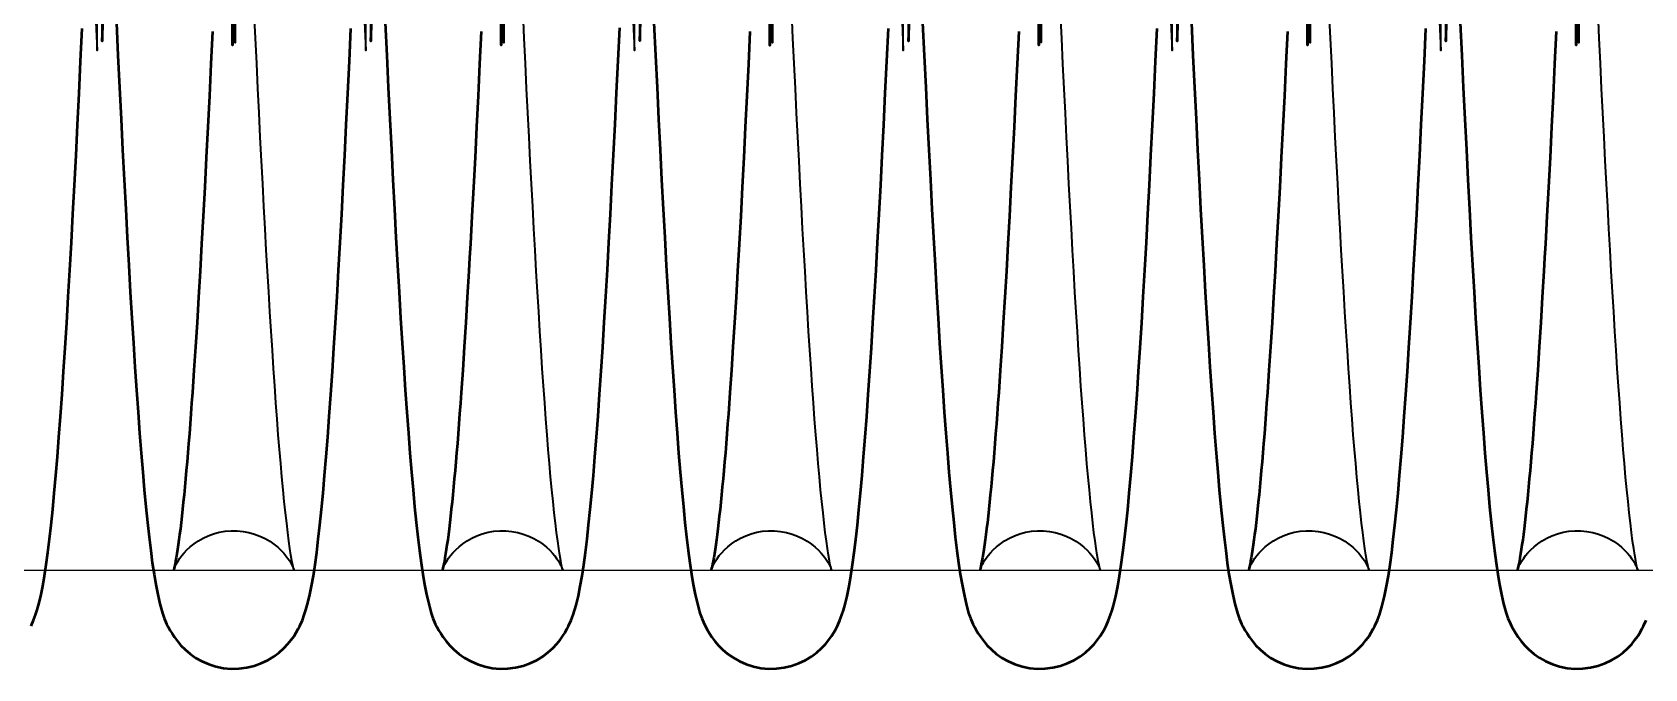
# Model space of a CAD drawing. Header units: millimetres. Extents: x 1448 to 104164, y -19509 to -89.
# Drawn here: x 59064.6 to 59160.3, y -3869 to -3831.2 of the extents above; entities that cross this region are included whole.
import ezdxf

# ---------------------------------------------------------------- set-up
doc = ezdxf.new("R2010")
doc.units = ezdxf.units.MM
doc.header["$LTSCALE"] = 60
doc.header["$MEASUREMENT"] = 0
doc.layers.get('0').update_dxf_attribs({"linetype": 'CONTINUOUS'})
doc.layers.add('가려진 것(ISO)', color=7, linetype='CONTINUOUS', lineweight=35)
doc.layers.add('가시적인 것(ISO)', color=7, linetype='CONTINUOUS', lineweight=50)

# ---------------------------------------------------------------- blocks, each defined once
blk = doc.blocks.new('토션스프링 3')
at = {"layer": '가려진 것(ISO)', "flags": 128}
for points in [[(21461622.547, -50952923.543), (21461622.476, -50952925.233), (21461622.404, -50952888.925)], [(21461638.494, -50952923.543), (21461638.423, -50952925.233), (21461638.351, -50952888.925)], [(21461654.441, -50952923.543), (21461654.37, -50952925.233), (21461654.298, -50952888.925)], [(21461670.388, -50952923.543), (21461670.316, -50952925.233), (21461670.245, -50952888.925)], [(21461686.335, -50952923.544), (21461686.263, -50952925.233), (21461686.192, -50952888.925)], [(21461702.282, -50952923.544), (21461702.21, -50952925.233), (21461702.139, -50952888.925)], [(21461617.928, -50952956.08), (21461617.922, -50952956.062), (21461617.902, -50952956.006), (21461617.858, -50952955.903), (21461617.779, -50952955.744), (21461617.722, -50952955.64), (21461617.649, -50952955.52), (21461617.557, -50952955.383), (21461617.444, -50952955.231), (21461617.304, -50952955.064), (21461617.136, -50952954.888), (21461616.941, -50952954.707), (21461616.716, -50952954.528), (21461616.463, -50952954.356), (21461616.182, -50952954.197), (21461615.88, -50952954.057), (21461615.559, -50952953.939), (21461615.222, -50952953.85), (21461614.874, -50952953.789), (21461614.519, -50952953.758), (21461614.163, -50952953.76), (21461613.809, -50952953.793), (21461613.462, -50952953.858), (21461613.126, -50952953.951), (21461612.807, -50952954.069), (21461612.507, -50952954.212), (21461612.23, -50952954.373), (21461611.979, -50952954.546), (21461611.756, -50952954.725), (21461611.564, -50952954.906), (21461611.4, -50952955.081), (21461611.264, -50952955.245), (21461611.152, -50952955.396), (21461611.062, -50952955.531), (21461610.99, -50952955.651), (21461610.934, -50952955.753), (21461610.891, -50952955.838), (21461610.833, -50952955.965), (21461610.804, -50952956.042), (21461610.792, -50952956.076), (21461610.792, -50952956.075), (21461610.8, -50952956.044), (21461610.814, -50952955.987), (21461610.834, -50952955.904), (21461610.857, -50952955.8), (21461610.91, -50952955.536), (21461610.967, -50952955.208), (21461611.027, -50952954.818), (21461611.09, -50952954.369), (21461611.156, -50952953.863), (21461611.223, -50952953.303), (21461611.292, -50952952.691), (21461611.363, -50952952.029), (21461611.434, -50952951.32), (21461611.505, -50952950.566), (21461611.577, -50952949.769), (21461611.648, -50952948.932), (21461611.718, -50952948.053), (21461611.789, -50952947.132), (21461611.86, -50952946.168), (21461611.931, -50952945.162), (21461612.002, -50952944.118), (21461612.073, -50952943.035), (21461612.144, -50952941.916), (21461612.216, -50952940.762), (21461612.287, -50952939.573), (21461612.359, -50952938.353), (21461612.43, -50952937.101), (21461612.501, -50952935.82), (21461612.572, -50952934.507), (21461612.644, -50952933.161), (21461612.715, -50952931.785), (21461612.786, -50952930.38), (21461612.858, -50952928.949), (21461612.93, -50952927.492), (21461613.001, -50952926.012), (21461613.073, -50952924.51), (21461613.144, -50952922.988)], [(21461614.216, -50952888.469), (21461614.288, -50952924.781), (21461614.359, -50952923.091)], [(21461633.875, -50952956.08), (21461633.869, -50952956.062), (21461633.848, -50952956.006), (21461633.805, -50952955.903), (21461633.726, -50952955.744), (21461633.669, -50952955.64), (21461633.596, -50952955.52), (21461633.504, -50952955.383), (21461633.39, -50952955.231), (21461633.251, -50952955.064), (21461633.083, -50952954.888), (21461632.888, -50952954.707), (21461632.663, -50952954.528), (21461632.409, -50952954.356), (21461632.129, -50952954.197), (21461631.827, -50952954.057), (21461631.506, -50952953.939), (21461631.169, -50952953.85), (21461630.821, -50952953.789), (21461630.466, -50952953.758), (21461630.109, -50952953.76), (21461629.756, -50952953.793), (21461629.409, -50952953.858), (21461629.073, -50952953.951), (21461628.753, -50952954.069), (21461628.454, -50952954.212), (21461628.177, -50952954.373), (21461627.926, -50952954.546), (21461627.703, -50952954.726), (21461627.511, -50952954.906), (21461627.347, -50952955.081), (21461627.21, -50952955.245), (21461627.099, -50952955.396), (21461627.009, -50952955.531), (21461626.937, -50952955.651), (21461626.881, -50952955.753), (21461626.838, -50952955.838), (21461626.78, -50952955.965), (21461626.75, -50952956.042), (21461626.738, -50952956.076), (21461626.739, -50952956.075), (21461626.747, -50952956.044), (21461626.761, -50952955.987), (21461626.78, -50952955.905), (21461626.804, -50952955.801), (21461626.857, -50952955.536), (21461626.914, -50952955.207), (21461626.974, -50952954.817), (21461627.037, -50952954.368), (21461627.103, -50952953.863), (21461627.17, -50952953.303), (21461627.239, -50952952.691), (21461627.31, -50952952.029), (21461627.381, -50952951.32), (21461627.452, -50952950.566), (21461627.524, -50952949.769), (21461627.594, -50952948.931), (21461627.665, -50952948.053), (21461627.736, -50952947.132), (21461627.806, -50952946.168), (21461627.877, -50952945.163), (21461627.949, -50952944.118), (21461628.02, -50952943.036), (21461628.091, -50952941.917), (21461628.163, -50952940.762), (21461628.234, -50952939.574), (21461628.305, -50952938.353), (21461628.377, -50952937.101), (21461628.448, -50952935.82), (21461628.519, -50952934.507), (21461628.59, -50952933.161), (21461628.662, -50952931.785), (21461628.733, -50952930.381), (21461628.805, -50952928.949), (21461628.877, -50952927.492), (21461628.948, -50952926.012), (21461629.02, -50952924.51), (21461629.091, -50952922.988)], [(21461630.163, -50952888.468), (21461630.235, -50952924.78), (21461630.306, -50952923.091)], [(21461649.822, -50952956.08), (21461649.816, -50952956.062), (21461649.795, -50952956.006), (21461649.752, -50952955.903), (21461649.673, -50952955.744), (21461649.616, -50952955.64), (21461649.543, -50952955.52), (21461649.451, -50952955.383), (21461649.337, -50952955.231), (21461649.197, -50952955.064), (21461649.03, -50952954.887), (21461648.834, -50952954.707), (21461648.61, -50952954.528), (21461648.356, -50952954.356), (21461648.076, -50952954.197), (21461647.773, -50952954.056), (21461647.452, -50952953.939), (21461647.116, -50952953.85), (21461646.767, -50952953.789), (21461646.412, -50952953.758), (21461646.056, -50952953.76), (21461645.702, -50952953.793), (21461645.355, -50952953.858), (21461645.019, -50952953.951), (21461644.699, -50952954.07), (21461644.4, -50952954.212), (21461644.123, -50952954.373), (21461643.872, -50952954.546), (21461643.649, -50952954.726), (21461643.457, -50952954.906), (21461643.293, -50952955.081), (21461643.156, -50952955.246), (21461643.045, -50952955.397), (21461642.954, -50952955.53), (21461642.882, -50952955.648), (21461642.825, -50952955.75), (21461642.782, -50952955.837), (21461642.727, -50952955.967), (21461642.697, -50952956.043), (21461642.685, -50952956.076), (21461642.686, -50952956.074), (21461642.695, -50952956.042), (21461642.709, -50952955.985), (21461642.727, -50952955.904), (21461642.749, -50952955.803), (21461642.801, -50952955.54), (21461642.86, -50952955.206), (21461642.924, -50952954.809), (21461642.989, -50952954.358), (21461643.054, -50952953.854), (21461643.121, -50952953.297), (21461643.189, -50952952.688), (21461643.258, -50952952.03), (21461643.328, -50952951.325), (21461643.399, -50952950.572), (21461643.469, -50952949.775), (21461643.54, -50952948.935), (21461643.611, -50952948.053), (21461643.682, -50952947.131), (21461643.753, -50952946.171), (21461643.824, -50952945.171), (21461643.895, -50952944.13), (21461643.966, -50952943.049), (21461644.037, -50952941.93), (21461644.109, -50952940.775), (21461644.18, -50952939.584), (21461644.252, -50952938.361), (21461644.323, -50952937.105), (21461644.395, -50952935.818), (21461644.466, -50952934.503), (21461644.537, -50952933.16), (21461644.608, -50952931.791), (21461644.68, -50952930.391), (21461644.751, -50952928.963), (21461644.823, -50952927.508), (21461644.894, -50952926.028), (21461644.966, -50952924.525), (21461645.038, -50952923)], [(21461646.11, -50952888.461), (21461646.182, -50952924.774), (21461646.253, -50952923.091)], [(21461665.769, -50952956.08), (21461665.763, -50952956.062), (21461665.742, -50952956.006), (21461665.698, -50952955.903), (21461665.62, -50952955.744), (21461665.563, -50952955.64), (21461665.49, -50952955.52), (21461665.398, -50952955.383), (21461665.284, -50952955.231), (21461665.144, -50952955.064), (21461664.977, -50952954.888), (21461664.782, -50952954.707), (21461664.557, -50952954.528), (21461664.303, -50952954.356), (21461664.023, -50952954.197), (21461663.721, -50952954.057), (21461663.4, -50952953.94), (21461663.063, -50952953.85), (21461662.715, -50952953.789), (21461662.36, -50952953.758), (21461662.004, -50952953.76), (21461661.65, -50952953.793), (21461661.303, -50952953.858), (21461660.967, -50952953.95), (21461660.647, -50952954.069), (21461660.348, -50952954.212), (21461660.071, -50952954.372), (21461659.82, -50952954.546), (21461659.597, -50952954.725), (21461659.405, -50952954.905), (21461659.241, -50952955.08), (21461659.104, -50952955.245), (21461658.993, -50952955.396), (21461658.903, -50952955.531), (21461658.831, -50952955.651), (21461658.775, -50952955.752), (21461658.732, -50952955.838), (21461658.674, -50952955.965), (21461658.644, -50952956.042), (21461658.632, -50952956.076), (21461658.632, -50952956.075), (21461658.64, -50952956.044), (21461658.655, -50952955.986), (21461658.675, -50952955.904), (21461658.698, -50952955.8), (21461658.75, -50952955.537), (21461658.806, -50952955.21), (21461658.866, -50952954.82), (21461658.929, -50952954.371), (21461658.995, -50952953.865), (21461659.063, -50952953.304), (21461659.132, -50952952.691), (21461659.203, -50952952.029), (21461659.275, -50952951.319), (21461659.346, -50952950.565), (21461659.418, -50952949.768), (21461659.488, -50952948.932), (21461659.559, -50952948.053), (21461659.629, -50952947.131), (21461659.7, -50952946.166), (21461659.771, -50952945.161), (21461659.842, -50952944.116), (21461659.914, -50952943.034), (21461659.985, -50952941.915), (21461660.057, -50952940.76), (21461660.128, -50952939.573), (21461660.199, -50952938.353), (21461660.27, -50952937.102), (21461660.341, -50952935.821), (21461660.413, -50952934.506), (21461660.484, -50952933.16), (21461660.556, -50952931.784), (21461660.627, -50952930.379), (21461660.699, -50952928.947), (21461660.77, -50952927.49), (21461660.842, -50952926.011), (21461660.913, -50952924.509), (21461660.985, -50952922.988)], [(21461662.057, -50952888.47), (21461662.128, -50952924.781), (21461662.2, -50952923.091)], [(21461681.715, -50952956.08), (21461681.71, -50952956.062), (21461681.689, -50952956.006), (21461681.645, -50952955.903), (21461681.567, -50952955.744), (21461681.51, -50952955.64), (21461681.437, -50952955.52), (21461681.345, -50952955.383), (21461681.231, -50952955.231), (21461681.091, -50952955.064), (21461680.924, -50952954.888), (21461680.728, -50952954.707), (21461680.504, -50952954.528), (21461680.25, -50952954.356), (21461679.97, -50952954.197), (21461679.668, -50952954.057), (21461679.347, -50952953.94), (21461679.01, -50952953.85), (21461678.662, -50952953.789), (21461678.306, -50952953.758), (21461677.95, -50952953.76), (21461677.597, -50952953.793), (21461677.25, -50952953.858), (21461676.914, -50952953.95), (21461676.594, -50952954.069), (21461676.295, -50952954.212), (21461676.018, -50952954.372), (21461675.766, -50952954.546), (21461675.544, -50952954.725), (21461675.351, -50952954.905), (21461675.188, -50952955.08), (21461675.051, -50952955.245), (21461674.939, -50952955.396), (21461674.849, -50952955.531), (21461674.778, -50952955.651), (21461674.722, -50952955.752), (21461674.678, -50952955.838), (21461674.621, -50952955.965), (21461674.591, -50952956.042), (21461674.579, -50952956.076), (21461674.579, -50952956.075), (21461674.587, -50952956.044), (21461674.602, -50952955.986), (21461674.622, -50952955.904), (21461674.645, -50952955.8), (21461674.697, -50952955.537), (21461674.753, -50952955.209), (21461674.813, -50952954.82), (21461674.876, -50952954.371), (21461674.942, -50952953.865), (21461675.01, -50952953.304), (21461675.079, -50952952.691), (21461675.15, -50952952.029), (21461675.221, -50952951.319), (21461675.293, -50952950.565), (21461675.364, -50952949.768), (21461675.435, -50952948.932), (21461675.505, -50952948.053), (21461675.576, -50952947.131), (21461675.647, -50952946.166), (21461675.718, -50952945.161), (21461675.789, -50952944.116), (21461675.861, -50952943.034), (21461675.932, -50952941.915), (21461676.003, -50952940.761), (21461676.075, -50952939.573), (21461676.146, -50952938.353), (21461676.217, -50952937.102), (21461676.288, -50952935.821), (21461676.36, -50952934.507), (21461676.431, -50952933.16), (21461676.502, -50952931.784), (21461676.574, -50952930.379), (21461676.646, -50952928.947), (21461676.717, -50952927.491), (21461676.789, -50952926.011), (21461676.86, -50952924.509), (21461676.932, -50952922.988)], [(21461678.004, -50952888.47), (21461678.075, -50952924.781), (21461678.147, -50952923.091)], [(21461697.662, -50952956.08), (21461697.656, -50952956.062), (21461697.636, -50952956.006), (21461697.592, -50952955.903), (21461697.514, -50952955.744), (21461697.456, -50952955.64), (21461697.383, -50952955.52), (21461697.292, -50952955.383), (21461697.178, -50952955.231), (21461697.038, -50952955.064), (21461696.871, -50952954.888), (21461696.675, -50952954.707), (21461696.451, -50952954.528), (21461696.197, -50952954.356), (21461695.917, -50952954.197), (21461695.614, -50952954.057), (21461695.294, -50952953.939), (21461694.957, -50952953.85), (21461694.608, -50952953.789), (21461694.253, -50952953.758), (21461693.897, -50952953.76), (21461693.544, -50952953.793), (21461693.196, -50952953.858), (21461692.86, -50952953.95), (21461692.541, -50952954.069), (21461692.242, -50952954.212), (21461691.965, -50952954.372), (21461691.713, -50952954.546), (21461691.491, -50952954.725), (21461691.298, -50952954.905), (21461691.134, -50952955.081), (21461690.998, -50952955.245), (21461690.886, -50952955.396), (21461690.796, -50952955.531), (21461690.725, -50952955.651), (21461690.669, -50952955.752), (21461690.625, -50952955.838), (21461690.568, -50952955.965), (21461690.538, -50952956.042), (21461690.526, -50952956.076), (21461690.526, -50952956.075), (21461690.534, -50952956.044), (21461690.549, -50952955.986), (21461690.568, -50952955.904), (21461690.592, -50952955.8), (21461690.644, -50952955.537), (21461690.7, -50952955.209), (21461690.76, -50952954.819), (21461690.823, -50952954.37), (21461690.889, -50952953.864), (21461690.957, -50952953.304), (21461691.026, -50952952.691), (21461691.097, -50952952.029), (21461691.168, -50952951.319), (21461691.24, -50952950.565), (21461691.311, -50952949.768), (21461691.382, -50952948.932), (21461691.452, -50952948.053), (21461691.523, -50952947.131), (21461691.594, -50952946.167), (21461691.665, -50952945.161), (21461691.736, -50952944.117), (21461691.807, -50952943.034), (21461691.879, -50952941.915), (21461691.95, -50952940.761), (21461692.022, -50952939.573), (21461692.093, -50952938.353), (21461692.164, -50952937.102), (21461692.235, -50952935.821), (21461692.306, -50952934.507), (21461692.378, -50952933.16), (21461692.449, -50952931.784), (21461692.521, -50952930.379), (21461692.592, -50952928.947), (21461692.664, -50952927.491), (21461692.736, -50952926.011), (21461692.807, -50952924.51), (21461692.879, -50952922.988)], [(21461693.951, -50952888.47), (21461694.022, -50952924.781), (21461694.093, -50952923.091)]]:
    blk.add_lwpolyline(points, dxfattribs=at)
at = {"layer": '가시적인 것(ISO)', "flags": 128}
for points in [[(21461614.345, -50952922.763), (21461614.437, -50952924.93), (21461614.529, -50952889.095)], [(21461615.627, -50952924.116), (21461615.718, -50952926.04), (21461615.81, -50952927.929), (21461615.902, -50952929.78), (21461615.993, -50952931.589), (21461616.085, -50952933.353), (21461616.177, -50952935.068), (21461616.268, -50952936.73), (21461616.313, -50952937.54), (21461616.359, -50952938.337), (21461616.45, -50952939.893), (21461616.541, -50952941.395), (21461616.633, -50952942.841), (21461616.724, -50952944.228), (21461616.815, -50952945.552), (21461616.861, -50952946.19), (21461616.906, -50952946.812), (21461616.951, -50952947.416), (21461616.997, -50952948.003), (21461617.042, -50952948.572), (21461617.087, -50952949.123), (21461617.132, -50952949.657), (21461617.177, -50952950.174), (21461617.222, -50952950.673), (21461617.267, -50952951.155), (21461617.311, -50952951.617), (21461617.356, -50952952.061), (21461617.4, -50952952.485), (21461617.444, -50952952.89), (21461617.488, -50952953.274), (21461617.531, -50952953.638), (21461617.574, -50952953.98), (21461617.616, -50952954.301), (21461617.657, -50952954.6), (21461617.699, -50952954.877), (21461617.739, -50952955.131), (21461617.778, -50952955.36), (21461617.814, -50952955.561), (21461617.847, -50952955.733), (21461617.877, -50952955.875), (21461617.903, -50952955.984), (21461617.921, -50952956.054), (21461617.928, -50952956.08)], [(21461630.292, -50952922.762), (21461630.384, -50952924.93), (21461630.476, -50952889.095)], [(21461631.574, -50952924.116), (21461631.665, -50952926.04), (21461631.757, -50952927.929), (21461631.849, -50952929.78), (21461631.94, -50952931.589), (21461632.032, -50952933.353), (21461632.123, -50952935.068), (21461632.215, -50952936.73), (21461632.26, -50952937.54), (21461632.306, -50952938.337), (21461632.397, -50952939.893), (21461632.488, -50952941.395), (21461632.58, -50952942.841), (21461632.671, -50952944.228), (21461632.762, -50952945.552), (21461632.807, -50952946.19), (21461632.853, -50952946.812), (21461632.898, -50952947.416), (21461632.943, -50952948.003), (21461632.989, -50952948.572), (21461633.034, -50952949.124), (21461633.079, -50952949.657), (21461633.124, -50952950.174), (21461633.169, -50952950.673), (21461633.213, -50952951.155), (21461633.258, -50952951.617), (21461633.303, -50952952.061), (21461633.347, -50952952.485), (21461633.391, -50952952.89), (21461633.435, -50952953.274), (21461633.478, -50952953.638), (21461633.52, -50952953.98), (21461633.563, -50952954.301), (21461633.604, -50952954.6), (21461633.645, -50952954.877), (21461633.686, -50952955.131), (21461633.724, -50952955.36), (21461633.761, -50952955.561), (21461633.794, -50952955.733), (21461633.824, -50952955.875), (21461633.849, -50952955.984), (21461633.868, -50952956.054), (21461633.875, -50952956.08)], [(21461646.239, -50952922.762), (21461646.331, -50952924.929), (21461646.422, -50952889.095)], [(21461647.521, -50952924.116), (21461647.612, -50952926.039), (21461647.704, -50952927.928), (21461647.795, -50952929.779), (21461647.887, -50952931.589), (21461647.979, -50952933.353), (21461648.07, -50952935.068), (21461648.161, -50952936.73), (21461648.207, -50952937.541), (21461648.253, -50952938.337), (21461648.344, -50952939.893), (21461648.435, -50952941.395), (21461648.526, -50952942.841), (21461648.618, -50952944.227), (21461648.709, -50952945.552), (21461648.754, -50952946.19), (21461648.8, -50952946.812), (21461648.845, -50952947.416), (21461648.89, -50952948.003), (21461648.935, -50952948.572), (21461648.98, -50952949.124), (21461649.025, -50952949.658), (21461649.07, -50952950.174), (21461649.115, -50952950.673), (21461649.16, -50952951.155), (21461649.205, -50952951.617), (21461649.25, -50952952.061), (21461649.294, -50952952.485), (21461649.338, -50952952.89), (21461649.381, -50952953.274), (21461649.425, -50952953.638), (21461649.467, -50952953.98), (21461649.509, -50952954.301), (21461649.551, -50952954.6), (21461649.592, -50952954.877), (21461649.633, -50952955.131), (21461649.671, -50952955.36), (21461649.708, -50952955.561), (21461649.741, -50952955.734), (21461649.771, -50952955.875), (21461649.796, -50952955.984), (21461649.815, -50952956.054), (21461649.822, -50952956.08)], [(21461662.186, -50952922.774), (21461662.278, -50952924.94), (21461662.37, -50952889.105)], [(21461663.468, -50952924.122), (21461663.559, -50952926.046), (21461663.651, -50952927.935), (21461663.743, -50952929.786), (21461663.834, -50952931.594), (21461663.926, -50952933.358), (21461664.017, -50952935.072), (21461664.109, -50952936.733), (21461664.2, -50952938.34), (21461664.291, -50952939.896), (21461664.382, -50952941.398), (21461664.473, -50952942.844), (21461664.565, -50952944.23), (21461664.656, -50952945.555), (21461664.701, -50952946.193), (21461664.747, -50952946.814), (21461664.792, -50952947.418), (21461664.837, -50952948.005), (21461664.882, -50952948.574), (21461664.927, -50952949.125), (21461664.972, -50952949.659), (21461665.017, -50952950.175), (21461665.062, -50952950.675), (21461665.107, -50952951.156), (21461665.152, -50952951.618), (21461665.196, -50952952.062), (21461665.241, -50952952.486), (21461665.285, -50952952.891), (21461665.328, -50952953.275), (21461665.371, -50952953.638), (21461665.414, -50952953.981), (21461665.456, -50952954.301), (21461665.498, -50952954.6), (21461665.539, -50952954.878), (21461665.58, -50952955.131), (21461665.618, -50952955.36), (21461665.654, -50952955.561), (21461665.688, -50952955.733), (21461665.718, -50952955.875), (21461665.743, -50952955.984), (21461665.761, -50952956.054), (21461665.769, -50952956.08)], [(21461678.133, -50952922.763), (21461678.224, -50952924.93), (21461678.316, -50952889.096)], [(21461679.414, -50952924.116), (21461679.506, -50952926.04), (21461679.597, -50952927.929), (21461679.689, -50952929.78), (21461679.781, -50952931.59), (21461679.872, -50952933.353), (21461679.964, -50952935.068), (21461680.055, -50952936.73), (21461680.101, -50952937.54), (21461680.146, -50952938.337), (21461680.237, -50952939.893), (21461680.329, -50952941.395), (21461680.42, -50952942.841), (21461680.511, -50952944.228), (21461680.602, -50952945.553), (21461680.648, -50952946.191), (21461680.693, -50952946.812), (21461680.739, -50952947.416), (21461680.784, -50952948.003), (21461680.829, -50952948.572), (21461680.874, -50952949.123), (21461680.919, -50952949.657), (21461680.964, -50952950.174), (21461681.009, -50952950.673), (21461681.054, -50952951.155), (21461681.099, -50952951.617), (21461681.143, -50952952.061), (21461681.188, -50952952.485), (21461681.231, -50952952.89), (21461681.275, -50952953.274), (21461681.318, -50952953.638), (21461681.361, -50952953.98), (21461681.403, -50952954.301), (21461681.445, -50952954.6), (21461681.486, -50952954.877), (21461681.526, -50952955.131), (21461681.565, -50952955.36), (21461681.601, -50952955.561), (21461681.635, -50952955.733), (21461681.665, -50952955.875), (21461681.69, -50952955.984), (21461681.708, -50952956.054), (21461681.715, -50952956.08)], [(21461694.08, -50952922.763), (21461694.171, -50952924.93), (21461694.263, -50952889.096)], [(21461695.361, -50952924.116), (21461695.453, -50952926.04), (21461695.544, -50952927.929), (21461695.636, -50952929.78), (21461695.728, -50952931.59), (21461695.819, -50952933.353), (21461695.911, -50952935.068), (21461696.002, -50952936.73), (21461696.048, -50952937.54), (21461696.093, -50952938.337), (21461696.184, -50952939.893), (21461696.276, -50952941.395), (21461696.367, -50952942.841), (21461696.458, -50952944.228), (21461696.549, -50952945.553), (21461696.595, -50952946.191), (21461696.64, -50952946.812), (21461696.685, -50952947.416), (21461696.731, -50952948.003), (21461696.776, -50952948.572), (21461696.821, -50952949.123), (21461696.866, -50952949.657), (21461696.911, -50952950.174), (21461696.956, -50952950.673), (21461697.001, -50952951.155), (21461697.046, -50952951.617), (21461697.09, -50952952.061), (21461697.134, -50952952.485), (21461697.178, -50952952.89), (21461697.222, -50952953.274), (21461697.265, -50952953.638), (21461697.308, -50952953.98), (21461697.35, -50952954.301), (21461697.392, -50952954.6), (21461697.433, -50952954.877), (21461697.473, -50952955.131), (21461697.512, -50952955.36), (21461697.548, -50952955.561), (21461697.581, -50952955.733), (21461697.611, -50952955.875), (21461697.637, -50952955.984), (21461697.655, -50952956.054), (21461697.662, -50952956.08)], [(21461621.325, -50952923.593), (21461621.233, -50952925.538), (21461621.142, -50952927.446), (21461621.05, -50952929.312), (21461620.959, -50952931.134), (21461620.868, -50952932.915), (21461620.776, -50952934.654), (21461620.684, -50952936.349), (21461620.592, -50952937.996), (21461620.5, -50952939.593), (21461620.408, -50952941.137), (21461620.316, -50952942.623), (21461620.225, -50952944.051), (21461620.133, -50952945.416), (21461620.041, -50952946.722), (21461619.949, -50952947.967), (21461619.857, -50952949.152), (21461619.764, -50952950.276), (21461619.671, -50952951.336), (21461619.577, -50952952.332), (21461619.482, -50952953.264), (21461619.387, -50952954.129), (21461619.291, -50952954.927), (21461619.194, -50952955.658), (21461619.095, -50952956.33), (21461618.989, -50952956.954), (21461618.872, -50952957.537), (21461618.744, -50952958.091), (21461618.599, -50952958.646), (21461618.493, -50952958.948), (21461618.348, -50952959.282), (21461618.256, -50952959.463), (21461618.149, -50952959.657), (21461618.025, -50952959.863), (21461617.88, -50952960.084), (21461617.705, -50952960.32), (21461617.495, -50952960.565), (21461617.247, -50952960.815), (21461616.957, -50952961.061), (21461616.626, -50952961.293), (21461616.255, -50952961.503), (21461615.852, -50952961.68), (21461615.423, -50952961.818), (21461614.974, -50952961.909), (21461614.513, -50952961.951), (21461614.05, -50952961.943), (21461613.594, -50952961.884), (21461613.15, -50952961.776), (21461612.727, -50952961.625), (21461612.336, -50952961.437), (21461611.979, -50952961.218), (21461611.66, -50952960.979), (21461611.383, -50952960.73), (21461611.148, -50952960.482), (21461610.951, -50952960.239), (21461610.786, -50952960.008), (21461610.65, -50952959.791), (21461610.537, -50952959.59), (21461610.442, -50952959.402), (21461610.292, -50952959.061)], [(21461637.272, -50952923.593), (21461637.18, -50952925.538), (21461637.089, -50952927.446), (21461636.997, -50952929.312), (21461636.906, -50952931.134), (21461636.814, -50952932.915), (21461636.723, -50952934.654), (21461636.631, -50952936.349), (21461636.539, -50952937.997), (21461636.447, -50952939.593), (21461636.355, -50952941.137), (21461636.263, -50952942.624), (21461636.171, -50952944.051), (21461636.08, -50952945.416), (21461635.988, -50952946.722), (21461635.896, -50952947.968), (21461635.804, -50952949.153), (21461635.711, -50952950.276), (21461635.618, -50952951.336), (21461635.524, -50952952.333), (21461635.429, -50952953.264), (21461635.334, -50952954.129), (21461635.238, -50952954.927), (21461635.141, -50952955.658), (21461635.042, -50952956.33), (21461634.936, -50952956.954), (21461634.819, -50952957.538), (21461634.691, -50952958.091), (21461634.546, -50952958.646), (21461634.439, -50952958.948), (21461634.293, -50952959.281), (21461634.202, -50952959.463), (21461634.095, -50952959.656), (21461633.972, -50952959.863), (21461633.827, -50952960.084), (21461633.652, -50952960.32), (21461633.442, -50952960.565), (21461633.194, -50952960.814), (21461632.904, -50952961.061), (21461632.573, -50952961.293), (21461632.202, -50952961.503), (21461631.799, -50952961.68), (21461631.37, -50952961.818), (21461630.921, -50952961.909), (21461630.46, -50952961.951), (21461629.997, -50952961.943), (21461629.541, -50952961.884), (21461629.097, -50952961.776), (21461628.675, -50952961.625), (21461628.283, -50952961.437), (21461627.926, -50952961.219), (21461627.608, -50952960.979), (21461627.33, -50952960.73), (21461627.095, -50952960.482), (21461626.898, -50952960.239), (21461626.733, -50952960.008), (21461626.597, -50952959.792), (21461626.484, -50952959.59), (21461626.389, -50952959.403), (21461626.238, -50952959.061), (21461626.121, -50952958.752), (21461626.027, -50952958.463), (21461625.949, -50952958.186), (21461625.814, -50952957.634), (21461625.694, -50952957.052), (21461625.585, -50952956.432), (21461625.484, -50952955.766), (21461625.388, -50952955.047), (21461625.294, -50952954.267), (21461625.2, -50952953.42), (21461625.105, -50952952.505), (21461625.012, -50952951.524), (21461624.919, -50952950.479), (21461624.826, -50952949.37), (21461624.734, -50952948.199), (21461624.642, -50952946.967), (21461624.55, -50952945.67), (21461624.458, -50952944.309), (21461624.366, -50952942.888), (21461624.274, -50952941.408), (21461624.182, -50952939.873), (21461624.09, -50952938.286), (21461623.998, -50952936.649), (21461623.906, -50952934.965), (21461623.814, -50952933.237), (21461623.723, -50952931.466), (21461623.632, -50952929.648), (21461623.54, -50952927.785), (21461623.448, -50952925.881), (21461623.356, -50952923.941)], [(21461622.257, -50952888.839), (21461622.166, -50952924.678), (21461622.075, -50952922.523)], [(21461653.219, -50952923.593), (21461653.127, -50952925.538), (21461653.035, -50952927.446), (21461652.944, -50952929.312), (21461652.853, -50952931.134), (21461652.761, -50952932.915), (21461652.67, -50952934.654), (21461652.578, -50952936.349), (21461652.486, -50952937.997), (21461652.394, -50952939.594), (21461652.302, -50952941.137), (21461652.21, -50952942.624), (21461652.118, -50952944.051), (21461652.027, -50952945.416), (21461651.935, -50952946.722), (21461651.843, -50952947.968), (21461651.75, -50952949.153), (21461651.658, -50952950.276), (21461651.564, -50952951.336), (21461651.471, -50952952.333), (21461651.376, -50952953.264), (21461651.281, -50952954.129), (21461651.184, -50952954.927), (21461651.088, -50952955.658), (21461650.988, -50952956.33), (21461650.882, -50952956.954), (21461650.766, -50952957.538), (21461650.638, -50952958.091), (21461650.492, -50952958.645), (21461650.385, -50952958.948), (21461650.239, -50952959.281), (21461650.147, -50952959.463), (21461650.041, -50952959.656), (21461649.919, -50952959.862), (21461649.774, -50952960.084), (21461649.599, -50952960.32), (21461649.39, -50952960.564), (21461649.141, -50952960.814), (21461648.851, -50952961.06), (21461648.52, -50952961.293), (21461648.15, -50952961.502), (21461647.746, -50952961.68), (21461647.317, -50952961.818), (21461646.869, -50952961.909), (21461646.408, -50952961.951), (21461645.944, -50952961.943), (21461645.488, -50952961.884), (21461645.044, -50952961.776), (21461644.622, -50952961.626), (21461644.23, -50952961.437), (21461643.873, -50952961.219), (21461643.555, -50952960.98), (21461643.277, -50952960.731), (21461643.042, -50952960.482), (21461642.845, -50952960.24), (21461642.68, -50952960.008), (21461642.544, -50952959.792), (21461642.431, -50952959.591), (21461642.335, -50952959.403), (21461642.185, -50952959.061), (21461642.068, -50952958.752), (21461641.974, -50952958.463), (21461641.896, -50952958.186), (21461641.761, -50952957.633), (21461641.641, -50952957.052), (21461641.532, -50952956.432), (21461641.431, -50952955.767), (21461641.335, -50952955.048), (21461641.241, -50952954.268), (21461641.146, -50952953.42), (21461641.052, -50952952.505), (21461640.959, -50952951.524), (21461640.866, -50952950.479), (21461640.773, -50952949.371), (21461640.681, -50952948.2), (21461640.589, -50952946.967), (21461640.497, -50952945.67), (21461640.405, -50952944.309), (21461640.313, -50952942.887), (21461640.22, -50952941.408), (21461640.128, -50952939.873), (21461640.036, -50952938.286), (21461639.944, -50952936.649), (21461639.853, -50952934.965), (21461639.761, -50952933.238), (21461639.67, -50952931.466), (21461639.579, -50952929.647), (21461639.487, -50952927.784), (21461639.395, -50952925.881), (21461639.303, -50952923.94)], [(21461638.204, -50952888.839), (21461638.113, -50952924.678), (21461638.022, -50952922.523)], [(21461669.166, -50952923.593), (21461669.074, -50952925.539), (21461668.982, -50952927.446), (21461668.891, -50952929.312), (21461668.8, -50952931.133), (21461668.708, -50952932.915), (21461668.616, -50952934.655), (21461668.525, -50952936.35), (21461668.433, -50952937.997), (21461668.341, -50952939.594), (21461668.249, -50952941.137), (21461668.157, -50952942.624), (21461668.065, -50952944.051), (21461667.973, -50952945.416), (21461667.882, -50952946.722), (21461667.79, -50952947.968), (21461667.697, -50952949.153), (21461667.605, -50952950.276), (21461667.511, -50952951.337), (21461667.417, -50952952.333), (21461667.323, -50952953.264), (21461667.227, -50952954.129), (21461667.131, -50952954.927), (21461667.035, -50952955.658), (21461666.935, -50952956.331), (21461666.829, -50952956.954), (21461666.712, -50952957.538), (21461666.586, -50952958.091), (21461666.437, -50952958.645), (21461666.33, -50952958.947), (21461666.183, -50952959.281), (21461665.987, -50952959.655), (21461665.866, -50952959.862), (21461665.721, -50952960.084), (21461665.546, -50952960.319), (21461665.337, -50952960.564), (21461665.088, -50952960.814), (21461664.799, -50952961.06), (21461664.468, -50952961.292), (21461664.097, -50952961.502), (21461663.694, -50952961.68), (21461663.265, -50952961.818), (21461662.816, -50952961.909), (21461662.355, -50952961.951), (21461661.892, -50952961.943), (21461661.436, -50952961.884), (21461660.992, -50952961.777), (21461660.569, -50952961.626), (21461660.177, -50952961.438), (21461659.821, -50952961.219), (21461659.502, -50952960.98), (21461659.225, -50952960.731), (21461658.99, -50952960.483), (21461658.792, -50952960.24), (21461658.627, -50952960.008), (21461658.491, -50952959.792), (21461658.378, -50952959.591), (21461658.282, -50952959.403), (21461658.132, -50952959.061), (21461658.015, -50952958.752), (21461657.921, -50952958.463), (21461657.843, -50952958.187), (21461657.708, -50952957.633), (21461657.587, -50952957.052), (21461657.478, -50952956.433), (21461657.378, -50952955.768), (21461657.282, -50952955.049), (21461657.188, -50952954.269), (21461657.093, -50952953.42), (21461656.999, -50952952.505), (21461656.906, -50952951.524), (21461656.813, -50952950.479), (21461656.72, -50952949.371), (21461656.628, -50952948.2), (21461656.536, -50952946.968), (21461656.444, -50952945.67), (21461656.352, -50952944.308), (21461656.259, -50952942.887), (21461656.167, -50952941.407), (21461656.075, -50952939.872), (21461655.983, -50952938.285), (21461655.891, -50952936.649), (21461655.8, -50952934.965), (21461655.708, -50952933.238), (21461655.617, -50952931.466), (21461655.525, -50952929.647), (21461655.434, -50952927.784), (21461655.342, -50952925.88), (21461655.25, -50952923.939)], [(21461654.151, -50952888.838), (21461654.06, -50952924.678), (21461653.968, -50952922.523)], [(21461685.113, -50952923.592), (21461685.021, -50952925.537), (21461684.929, -50952927.445), (21461684.838, -50952929.312), (21461684.746, -50952931.134), (21461684.655, -50952932.914), (21461684.563, -50952934.654), (21461684.472, -50952936.348), (21461684.38, -50952937.995), (21461684.288, -50952939.592), (21461684.196, -50952941.135), (21461684.104, -50952942.622), (21461684.012, -50952944.05), (21461683.92, -50952945.416), (21461683.829, -50952946.721), (21461683.737, -50952947.967), (21461683.644, -50952949.151), (21461683.552, -50952950.275), (21461683.458, -50952951.335), (21461683.364, -50952952.331), (21461683.27, -50952953.262), (21461683.175, -50952954.128), (21461683.078, -50952954.926), (21461682.982, -50952955.657), (21461682.882, -50952956.329), (21461682.777, -50952956.952), (21461682.66, -50952957.536), (21461682.53, -50952958.092), (21461682.388, -50952958.647), (21461682.284, -50952958.95), (21461682.139, -50952959.283), (21461682.047, -50952959.464), (21461681.939, -50952959.657), (21461681.813, -50952959.864), (21461681.667, -50952960.085), (21461681.492, -50952960.32), (21461681.282, -50952960.566), (21461681.033, -50952960.815), (21461680.74, -50952961.062), (21461680.407, -50952961.296), (21461680.037, -50952961.506), (21461679.635, -50952961.683), (21461679.204, -50952961.819), (21461678.754, -50952961.91), (21461678.295, -50952961.952), (21461677.832, -50952961.942), (21461677.374, -50952961.882), (21461676.93, -50952961.775), (21461676.51, -50952961.624), (21461676.119, -50952961.434), (21461675.761, -50952961.215), (21461675.444, -50952960.976), (21461675.168, -50952960.728), (21461674.933, -50952960.478), (21461674.735, -50952960.235), (21461674.572, -50952960.005), (21461674.436, -50952959.789), (21461674.323, -50952959.588), (21461674.228, -50952959.4), (21461674.077, -50952959.058), (21461673.962, -50952958.75), (21461673.788, -50952958.183), (21461673.65, -50952957.625), (21461673.534, -50952957.052), (21461673.43, -50952956.443), (21461673.33, -50952955.779), (21461673.231, -50952955.053), (21461673.134, -50952954.265), (21461673.039, -50952953.414), (21461672.945, -50952952.5), (21461672.852, -50952951.522), (21461672.759, -50952950.48), (21461672.667, -50952949.369), (21461672.574, -50952948.191), (21461672.481, -50952946.949), (21461672.389, -50952945.644), (21461672.297, -50952944.278), (21461672.204, -50952942.855), (21461672.112, -50952941.377), (21461672.02, -50952939.845), (21461671.929, -50952938.263), (21461671.837, -50952936.632), (21461671.746, -50952934.951), (21461671.654, -50952933.219), (21461671.562, -50952931.438), (21461671.471, -50952929.613), (21461671.379, -50952927.746), (21461671.287, -50952925.842), (21461671.195, -50952923.904)], [(21461670.097, -50952888.82), (21461670.006, -50952924.659), (21461669.914, -50952922.497)], [(21461701.059, -50952923.592), (21461700.968, -50952925.538), (21461700.876, -50952927.446), (21461700.785, -50952929.312), (21461700.693, -50952931.134), (21461700.602, -50952932.915), (21461700.51, -50952934.654), (21461700.418, -50952936.349), (21461700.326, -50952937.996), (21461700.235, -50952939.593), (21461700.143, -50952941.136), (21461700.051, -50952942.623), (21461699.959, -50952944.051), (21461699.867, -50952945.416), (21461699.775, -50952946.722), (21461699.683, -50952947.967), (21461699.591, -50952949.152), (21461699.498, -50952950.275), (21461699.405, -50952951.335), (21461699.311, -50952952.332), (21461699.217, -50952953.263), (21461699.121, -50952954.128), (21461699.025, -50952954.926), (21461698.928, -50952955.658), (21461698.829, -50952956.33), (21461698.723, -50952956.953), (21461698.607, -50952957.537), (21461698.477, -50952958.092), (21461698.334, -50952958.647), (21461698.23, -50952958.949), (21461698.085, -50952959.283), (21461697.993, -50952959.464), (21461697.885, -50952959.657), (21461697.759, -50952959.864), (21461697.614, -50952960.085), (21461697.439, -50952960.321), (21461697.229, -50952960.566), (21461696.98, -50952960.815), (21461696.69, -50952961.062), (21461696.359, -50952961.294), (21461695.989, -50952961.503), (21461695.585, -50952961.681), (21461695.156, -50952961.818), (21461694.707, -50952961.909), (21461694.246, -50952961.951), (21461693.783, -50952961.943), (21461693.327, -50952961.884), (21461692.883, -50952961.776), (21461692.461, -50952961.625), (21461692.069, -50952961.437), (21461691.713, -50952961.218), (21461691.394, -50952960.979), (21461691.117, -50952960.73), (21461690.882, -50952960.481), (21461690.685, -50952960.239), (21461690.52, -50952960.007), (21461690.384, -50952959.791), (21461690.271, -50952959.59), (21461690.176, -50952959.402), (21461690.026, -50952959.06), (21461689.909, -50952958.751), (21461689.814, -50952958.462), (21461689.736, -50952958.185), (21461689.602, -50952957.634), (21461689.482, -50952957.053), (21461689.372, -50952956.432), (21461689.271, -50952955.765), (21461689.175, -50952955.045), (21461689.081, -50952954.265), (21461688.987, -50952953.419), (21461688.893, -50952952.504), (21461688.799, -50952951.524), (21461688.706, -50952950.478), (21461688.614, -50952949.37), (21461688.521, -50952948.198), (21461688.429, -50952946.966), (21461688.337, -50952945.67), (21461688.245, -50952944.31), (21461688.153, -50952942.889), (21461688.061, -50952941.409), (21461687.969, -50952939.875), (21461687.877, -50952938.287), (21461687.785, -50952936.65), (21461687.693, -50952934.966), (21461687.602, -50952933.237), (21461687.511, -50952931.466), (21461687.419, -50952929.648), (21461687.328, -50952927.786), (21461687.236, -50952925.883), (21461687.144, -50952923.943)], [(21461686.045, -50952888.841), (21461685.953, -50952924.679), (21461685.862, -50952922.523)], [(21461706.123, -50952959.402), (21461705.973, -50952959.061), (21461705.856, -50952958.751), (21461705.761, -50952958.462), (21461705.682, -50952958.185), (21461705.549, -50952957.634), (21461705.429, -50952957.052), (21461705.319, -50952956.432), (21461705.218, -50952955.765), (21461705.121, -50952955.045), (21461705.028, -50952954.265), (21461704.934, -50952953.419), (21461704.84, -50952952.504), (21461704.746, -50952951.524), (21461704.653, -50952950.478), (21461704.56, -50952949.37), (21461704.468, -50952948.198), (21461704.376, -50952946.966), (21461704.284, -50952945.67), (21461704.192, -50952944.31), (21461704.1, -50952942.888), (21461704.008, -50952941.409), (21461703.916, -50952939.874), (21461703.824, -50952938.287), (21461703.732, -50952936.65), (21461703.64, -50952934.965), (21461703.549, -50952933.237), (21461703.457, -50952931.466), (21461703.366, -50952929.648), (21461703.274, -50952927.786), (21461703.183, -50952925.883), (21461703.091, -50952923.942)], [(21461701.992, -50952888.84), (21461701.9, -50952924.678), (21461701.809, -50952922.523)]]:
    blk.add_lwpolyline(points, dxfattribs=at)
blk = doc.blocks.new('토션스프링1234')
blk.add_blockref('토션스프링 3', (188.103, -4314.906))

msp = doc.modelspace()

# ---------------------------------------------------------------- linework, layer by layer
at = {"color": 3}
msp.add_line((51099.315, -3863.182), (60099.315, -3863.182), dxfattribs=at)

# ---------------------------------------------------------------- block references
at = {"xscale": -1}
msp.add_blockref('토션스프링1234', (21520958.734, 50953407.828), dxfattribs=at)

doc.saveas('drawing.dxf')
